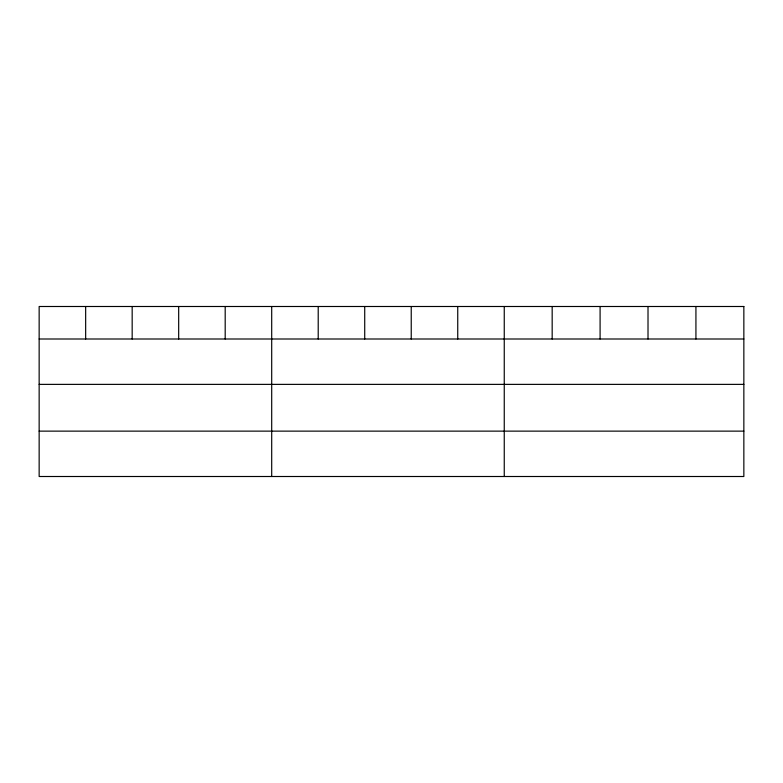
<?xml version="1.0" encoding="UTF-8"?>
<svg xmlns="http://www.w3.org/2000/svg" width="783" height="783" viewBox="0 0 783 783"><rect width="100%" height="100%" fill="white"/><g stroke="black" fill="none" stroke-linecap="round" stroke-linejoin="round"><path stroke-width="1.17" d="M39.15 339L743.85 339M39.15 384.375L743.85 384.375M39.15 431.13L743.85 431.13M695.93 306.496L695.93 339M648.011 306.496L648.011 339M600.091 306.496L600.091 339M552.172 306.496L552.172 339M504.252 306.496L504.252 476.504M457.742 306.496L457.742 339M411.232 306.496L411.232 339M364.721 306.496L364.721 339M318.211 306.496L318.211 339M271.701 306.496L271.701 476.504M225.191 306.496L225.191 339M178.681 306.496L178.681 339M132.17 306.496L132.17 339M85.66 306.496L85.66 339M743.85 306.496L39.15 306.496L39.15 476.504L743.85 476.504L743.85 306.496"/></g></svg>
